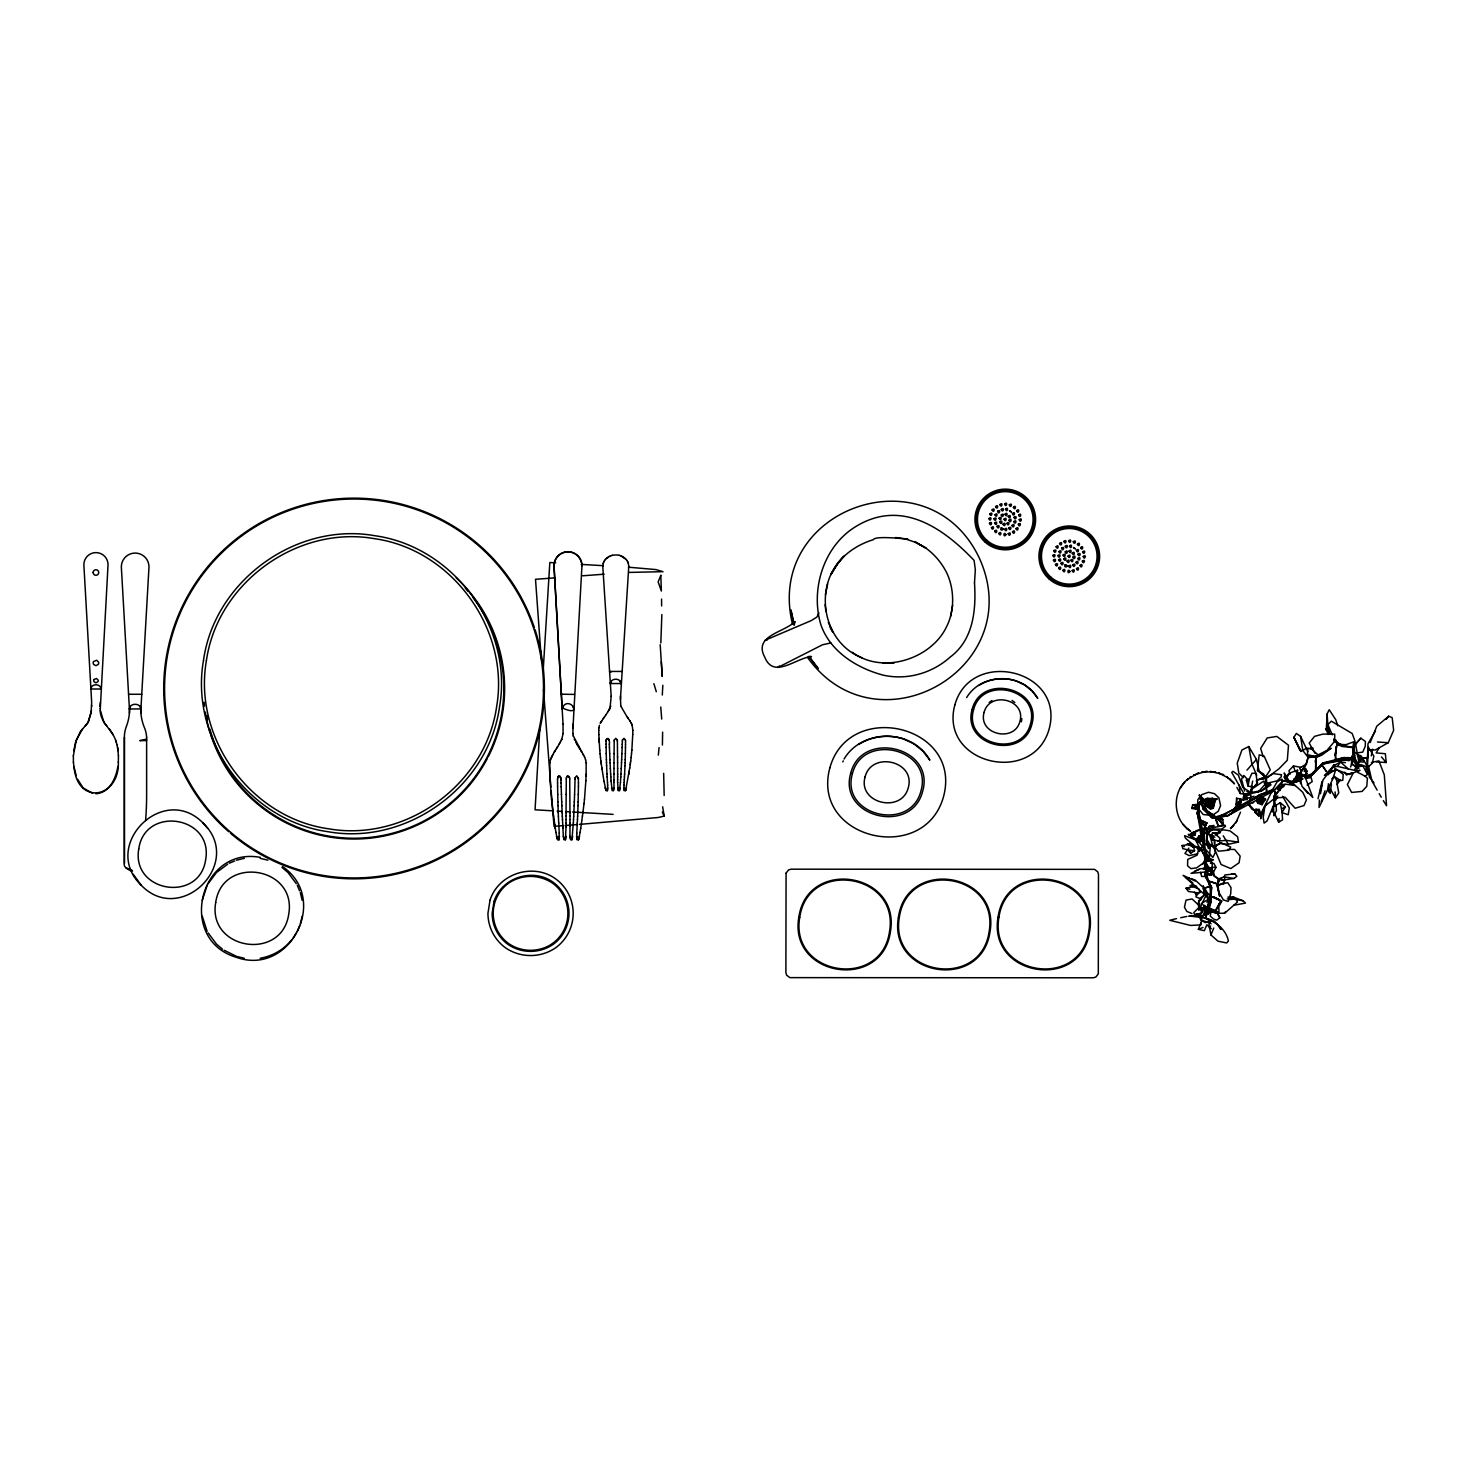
<?xml version="1.0" encoding="UTF-8"?>
<svg xmlns="http://www.w3.org/2000/svg" width="1467" height="1467" viewBox="0 0 1467 1467"><rect width="100%" height="100%" fill="white"/><g stroke="black" fill="none" stroke-linecap="round" stroke-linejoin="round"><path stroke-width="1.5" d="M87.837 722.901L91.082 712.815L91.669 702.418L83.857 564.703A12.103 12.103 0 0 1 95.942 552.601A12.103 12.103 0 0 1 108.045 564.703L100.306 708.561M125.74 867.639C142.867 874.277 121.871 870.316 124.383 863.219L124.383 737.223A29.853 29.835 0 0 1 126.327 726.568A47.916 47.879 0 0 0 129.334 713.787L129.408 713.017A26.406 26.388 0 0 0 129.408 708.854L130.068 706.452M566.042 823.06L566.042 819.521M569.985 826.453L569.985 822.932M613.958 774.081L613.958 780.462M617.625 779.766L617.644 776.868M566.042 819.65L566.042 816.074M566.042 816.202L566.06 812.59M569.985 826.306L569.948 836.428L570.608 839.766L571.892 839.766L573.359 822.932M572.937 733.665L572.992 724.111M613.958 774.209L613.976 768.433M617.625 782.498L617.625 779.637M664.166 795.517L663.652 773.329M566.06 812.736L566.152 794.325M613.976 768.561L614.013 762.62M620.468 782.369L619.422 790.621L618.212 790.621L617.625 782.369M1354.426 749.802L1354.389 755.798L1354.719 751.948M572.955 728.274L581.959 565.675A13.973 13.955 0 0 0 567.986 551.739A13.973 13.955 0 0 0 553.994 565.675L562.191 709.148L562.815 706.984M614.013 762.73L614.068 753.525M620.413 699.337L628.775 566.262M566.152 794.472L566.299 778.904M578.456 782.956L578.328 777.528M614.068 753.653L614.215 740.908M578.42 786.844L578.456 782.828M620.449 695.926L620.761 706.159M625.51 744.246L625.547 740.908M625.474 747.418L625.51 744.117M1197.182 804.503L1197.145 806.135L1191.827 808.372L1192.653 804.741L1197.182 804.503L1197.824 807.932L1195.843 809.216L1191.827 808.372L1197.824 807.932L1197.512 805.2L1192.653 804.741M1200.446 833.293L1200.483 829.864M578.42 786.715L578.291 794.472M1204.095 848.128C1206.424 832.706 1196.228 817.706 1199.181 802.577L1207.158 798.451L1217.023 798.983L1208.57 803.568M1206.021 866.997C1206.277 881.502 1216.051 895.603 1208.111 910.017M118.332 762.327L118.442 755.615M625.474 747.308L625.364 753.653M1205.012 862.779L1204.902 869.069L1205.012 862.779L1205.269 867.272M662.406 745.034L662.626 732.143M578.291 794.325L578.126 801.936M1216.051 846.404L1214.493 846.789L1214.438 840.719L1211.742 835.218L1210.495 836.447M1308.087 783.58L1308.509 784.717L1307.115 785.065L1312.213 781.599L1311.113 777.583L1306.565 778.207L1306.657 773.604L1303.283 776.19L1306.657 773.604M1259.108 809.491L1258.961 815.964L1261.217 814.313L1259.108 809.491L1255.917 809.271L1255.239 812.59L1258.961 815.964L1255.257 811.874L1259.108 809.491L1258.466 810.884L1255.917 809.271L1255.422 812.37M625.364 753.525L625.217 759.741M632.754 734.545L632.845 730.291M661.855 614.563L660.828 642.949M1274.713 813.855L1274.016 815.817L1273.466 806.887L1280.251 802.761L1285.422 806.96L1282.103 812.406L1282.561 819.815L1278.637 822.198L1274.713 813.855L1276.455 810.573L1276.015 805.365M1282.103 812.406L1280.251 802.761M794.215 625.015L795.059 621.495C784.368 632.534 753.139 635.504 764.692 657.033C773.769 679.734 796.104 657.711 811.434 656.611L809.637 656.427L810.701 657.051M578.016 805.621L578.126 801.789M575.082 778.904L574.587 794.472M1331.413 784.075L1330.166 793.427L1327.91 790.163L1328.203 785.872M578.016 805.475L577.778 812.755M586.122 774.484L586.195 762.84M586.085 776.043L586.14 774.228M625.107 762.748L625.217 759.631M1204.535 847.688L1198.887 811.453L1199.181 802.577L1207.158 798.451L1217.023 798.983M1336.089 746.776L1335.667 760.089L1335.135 755.193L1337.042 743.732L1335.135 755.193M622.265 744.246L622.375 740.908M1367.519 757.724L1367.977 743.769L1375.514 730.951M574.587 794.344L574.312 801.936M622.155 747.418L622.265 744.117M632.754 734.417L631.855 750.15M622.155 747.308L621.916 753.653M624.997 765.737L625.107 762.638M1319.988 792.382L1323.051 779.857L1327.433 774.264M574.165 805.603L574.312 801.807M621.916 753.543L621.66 759.741M574.165 805.475L573.854 812.736M577.631 816.22L577.778 812.626M624.997 765.609L624.594 774.228M585.865 780.866L586.085 775.915M1240.734 805.456L1241.009 799.185L1236.626 798.195L1236.113 804.228L1238.313 806.337L1240.734 805.456L1236.113 804.228L1239.45 802.577L1241.009 799.185L1241.797 799.973L1238.313 806.337M573.689 816.22L573.854 812.608M577.466 819.65L577.631 816.074M621.513 762.748L621.66 759.631M1199.071 837.162L1197.2 838.317L1199.144 838.409L1199.052 835.805L1199.786 841.068L1201.62 836.263L1199.052 835.805L1197.2 838.317L1200.098 841.765L1202.445 839.913L1201.62 836.263L1200.043 836.098L1200.098 841.765L1201.528 838.574L1200.043 836.098M573.524 819.668L573.689 816.092M621.513 762.62L621.238 768.58M861.954 657.766C821.997 642.399 812.59 584.746 844.295 556.048L836.979 564.52M1265.929 779.766L1266.058 776.795L1266.644 792.785L1265.929 779.766L1267.103 786.954M549.813 762.84L549.942 776.043M573.359 823.079L573.524 819.521M577.301 823.06L577.466 819.521M1327.103 713.971L1328.075 728.512L1326.296 730.071L1327.103 713.971L1329.212 709.716L1335.74 719.655L1337.739 725.707M1351.455 764.142L1351.841 756.055L1354.83 755.67L1354.041 760.456L1351.455 764.142L1356.095 766.508L1358.405 761.611M1205.085 912.657L1207.653 914.124L1207.744 912.327M577.301 822.932L576.751 833.128M621.238 768.451L620.926 774.228M1307.024 777.473L1311.223 775.823L1311.315 774.301L1322.941 762.987L1343.827 757.595L1354.334 757.761M598.738 730.419L598.866 728.017M620.779 777.015L620.926 774.099M624.447 776.997L624.594 774.099M662.295 695.028L662.827 685.291M140.905 708.836C140.539 702.73 129.664 702.766 129.426 708.946L140.924 708.946L148.992 566.885A13.826 13.808 0 0 0 135.166 553.059A13.826 13.808 0 0 0 121.339 566.885L129.408 708.946A26.406 26.388 0 0 1 129.408 713.127M585.865 780.737L584.489 799.222M620.468 782.498L620.779 776.887M1297.176 776.465L1297.543 770.193L1289.695 773.036L1285.807 776.997L1289.805 782.039L1292.849 781.764L1297.176 776.465L1294.059 778.867M539.874 727.375L535.052 809.802L552.729 810.829M543.193 670.382L549.832 562.521L555.718 562.87M576.751 832.999L577.063 839.839L578.548 839.766L580.107 832.284M624.282 779.766L624.447 776.868M1251.589 786.092L1251.223 792.29L1246.84 791.465M1315.954 764.454L1315.569 770.707L1315.716 756.917L1315.954 764.454L1315.239 760.75M624.117 782.498L624.282 779.637M1206.406 873.122L1206.663 877.376L1211.632 887.48L1210.697 902.425L1205.507 917.608L1206.809 913.813M623.933 785.212L624.117 782.369M629.728 767.883L625.602 790.621L624.208 790.676L623.933 785.083M100.233 705.224L100.233 706.342L100.233 702.418M602.772 566.372L603.212 563.31M73.35 755.908L76.137 740.523L82.5 728.989M1250.416 797.296L1250.086 801.239L1250.984 795.316L1247.06 794.509L1260.758 791.3L1271.009 784.845L1269.982 783.433L1261.968 790.548L1250.104 792.712M1352.721 753.708L1353.674 743.091L1352.721 753.708L1354.188 756.055L1349.017 760.548L1339.279 759.539L1349.127 759.374L1354.206 755.872L1353.674 743.091M631.507 753.873L631.855 750.04M1275.501 799.552L1274.126 795.866L1276.803 797.956L1275.501 799.552L1274.126 795.866M658.335 755.12L659.068 747.565M1265.177 785.487L1265.948 777.492L1257.677 780.004M1210.348 863.256L1213.851 863.385L1215.996 867.382L1213.484 872.04L1210.11 870.133M557.533 779.032L558.597 775.97M575.082 779.032L575.229 777.528M584.013 803.659L584.489 799.093M631.122 757.54L631.507 753.745M74.084 767.663C78.118 806.117 119.634 797.626 118.332 762.088M1257.476 770.45L1259.163 754.882L1264.096 756.018L1270.257 769.845L1265.471 777.015L1257.476 770.45L1263.362 773.769L1265.471 777.015M1201.711 918.305L1200.996 924.888L1190.617 925.457L1169.731 920.286L1176.497 918.617M1259.64 802.632L1262.06 804.668L1261.913 796.764L1265.489 799.185L1262.06 804.668L1257.806 803.274L1257.274 799.533L1261.913 796.764L1257.769 801.771L1257.274 799.533L1265.489 799.185L1257.806 803.274L1265.489 799.185M566.299 779.032L566.464 777.528M1217.482 913.134L1209.615 909.797L1208.405 905.542L1210.403 899.014L1207.634 905.231L1209.615 909.65L1217.482 913.134L1219.847 917.829L1216.693 920.139L1213.612 919.057L1210.238 916.105L1211.082 911.429M584.013 803.513L582.986 812.04M606.054 741.018L606.183 739.771M622.375 741.018L622.503 739.771M610.382 683.677L610.969 681.935M630.682 761.153L631.122 757.412M1278.637 822.198L1279.096 818.513M1205.507 865.677L1205.672 876.991L1210.917 887.297L1208.515 906.569L1211.632 887.48L1205.672 876.991L1205.416 872.553M582.436 816.184L582.986 811.911M614.215 741.018L614.361 739.771M630.407 763.28L630.682 761.025M630.223 764.6L630.443 762.785M1200.391 801.716L1198.319 805.585L1197.274 813.213L1203.655 848.201M563.071 733.537L561.751 739.368M581.867 820.273L582.436 816.037M73.772 750.701L75.606 742.284M1021.38 721.819L1021.839 718.537M581.776 820.915L580.712 828.397M629.728 768.011L630.223 764.472M1275.446 791.813L1274.768 796.563L1281.773 785.102L1282.066 779.087L1277.152 781.764L1271.761 791.116M555.901 832.284L557.478 839.766L558.945 839.839L559.257 832.999M580.107 832.412L580.712 828.25M91.486 710.56L88.35 722.021M1306.107 773.402L1305.373 768.396L1306.932 771.532L1306.107 773.402L1304.897 769.607L1306.932 771.532M1196.632 892.743L1195.972 896.905L1199.786 898.427L1205.874 894.026L1203.765 890.176M1209.963 804.613L1214.511 800.377L1213.466 807.052L1209.908 808.555L1200.189 799.148L1199.364 795.059L1209.395 804.613L1212.659 802.357L1211.76 807.253L1213.466 807.052L1215.63 799.57L1213.796 798.58L1204.425 800.725L1198.319 805.585M628.683 774.594L629.215 771.257M1366.382 766.728L1365.704 770.982L1369.573 773.641L1366.382 766.728L1360.991 764.619L1356.186 766.434L1357.598 772.32L1365.264 776.19L1367.409 774.448L1363.045 766.177L1356.352 766.618M1192.799 886.71L1185.978 888.232L1188.453 891.496L1194.45 892.284L1196.705 895.072L1197.072 892.853L1200.244 892.064L1198.741 888.764L1189.994 885.701L1192.616 884.913L1196.779 886.581L1191.057 885.426M604.001 781.214L605.999 790.621L607.375 790.676L607.65 785.083M1199.364 795.059L1203.05 808.812L1212.255 817.908L1216.748 817.742L1227.659 815.78L1271.541 792.052M1198.466 849.485L1200.428 848.164L1198.466 849.485L1197.695 848.293L1200.428 848.164M1319.383 800.047L1319.053 807.455L1332.88 778.849L1335.557 770.157L1328.02 772.706L1328.203 774.814M1320.483 793.757L1321.95 785.358M117.873 766.397C115.985 778.262 109.585 792.84 95.832 793.775M1199.181 802.577L1197.274 813.213L1204.224 839.051L1204.81 847.633M852.272 652.247C883.519 675.517 932.462 657.986 946.82 626.134C954.449 611.116 954.687 589.826 946.875 573.157C941.961 563.181 934.717 554.526 925.695 547.98C908 537.876 913.849 541.25 925.952 548.071L916.142 542.515M1206.369 862.486L1205.856 865.255L1208.074 869.418M558.945 839.839L559.44 836.3M1205.104 873.397L1208.13 874.442L1205.104 873.397L1204.535 876.533L1201.656 876.404L1200.464 872.278L1201.235 873.25M950.598 616.415L952.651 605.321M1251.608 786.734L1254.432 786.679L1257.347 783.635L1255.972 773.347L1251.974 773.237L1249.352 778.904L1246.363 780.169L1248.105 786.092L1251.608 786.734L1252.671 781.049M1210.587 860.359L1210.898 858.745L1206.608 859.974M1359.817 759.851L1360.624 755.597L1357.342 755.982L1359.322 757.284L1359.817 759.851L1363.448 760.126L1363.356 762.125L1358.387 761.538L1359.304 760.126L1359.652 761.978M562.87 827.333L563.328 836.428L564.117 839.766L565.418 839.766L566.042 826.453M1371.297 755.853L1372.58 749.16M549.813 762.987L550.4 759.888M1242.842 805.878L1227.659 815.78L1212.255 817.908L1203.05 808.812L1200.721 796.966L1211.76 807.253L1215.63 799.57L1206.314 804.539L1206.076 805.731L1210.55 808.757L1213.007 808.28L1210.642 803.274M1211.76 807.253L1213.044 800.762M825.444 594.722L827.608 583.903M1205.782 912.511L1208.423 913.959L1208.863 911.704L1205.782 912.511L1204.81 914.84L1203.508 914.363L1204.975 911.19L1202.17 908.623L1204.737 906.056L1210 908.055L1209.615 910.108L1203.032 904.882M1370.16 742.577L1376.798 726.183L1388.681 716.208L1392.183 717.638L1393.65 730.328L1388.259 742.724L1375.331 749.967L1369.004 749.729M1217.262 884.124L1218.215 879.43L1221.681 878.44M1251.314 793.06L1252.195 788.843L1263.802 781.049L1264.829 784.662L1258.173 792.033M1360.331 760.731L1361.193 756.569L1356.627 753.708M607.375 790.676L607.833 787.779M1295.654 779.215L1297.543 770.193M611.024 780.462L612.179 790.621L613.389 790.621L613.995 787.907L613.976 782.369M598.884 727.87L599.416 725.303M1257.347 783.635L1256.302 780.811M1318.044 798.726L1322.005 781.544M1214.988 912.822L1220.727 901.16L1215.116 911.062M779.509 666.073L777.803 667.503L822.455 644.802L830.872 642.949M1208.698 828.653L1225.018 825.206L1225.495 826.306L1221.754 829.038L1212.769 829.258L1208.001 833.256L1207.598 829.625L1209.248 826.324L1213.998 825.389M1204.15 908.348L1204.664 906.129L1205.049 907.835M202.244 900.371L207.14 885.316M300.332 923.917L302.184 916.197M1203.655 890.781L1204.664 894.522L1198.392 902.333L1198.832 910.384L1206.919 893.476L1203.142 888.91M565.418 839.766L566.06 836.3M1239.45 802.577L1240.404 798.598M1305.612 774.393L1306.584 770.523L1303.411 768.671L1299.927 773.567M1325.049 790.786L1321.199 801.844M1273.466 806.887L1272.219 811.838L1273.338 811.838M1243.594 799.662L1244.823 793.904L1248.93 794.105L1244.346 797.204L1243.594 799.662L1247.188 799.552L1246.987 798.231M613.389 790.621L613.995 787.779M818.861 612.876L816.972 617.039L811.214 620.614L765.096 640.254L767.278 639.869M1217.647 883.317L1218.985 892.633L1223.46 899.931L1228.136 901.435L1230.703 893.733L1231.033 887.663L1227.751 882.694L1219.719 884.326M1240.514 812.168L1236.388 821.74L1230.611 828.342L1233.857 825.389M1286.376 779.105L1286.889 777.382L1288.411 780.206L1285.349 778.574L1284.23 772.926L1286.101 776.355L1287.513 776.52L1288.448 774.283L1286.101 776.355M571.892 839.766L572.68 836.3M75.606 742.027L80.428 731.465L87.158 723.653M1203.784 829.588L1204.48 827.205L1208.019 829.258L1205.617 827.15L1203.784 829.588L1205.947 828.232L1204.48 827.205M1210.733 837.144L1212.476 833.091L1216.766 833.219L1216.95 835.457L1220.122 838.427L1219.187 841.031L1212.109 839.729L1210.733 837.144L1212.897 840.206L1214.199 839.637M1306.51 770.652L1305.887 772.632L1305.373 768.396L1304.2 771.33M1188.417 844.699L1187.28 843.818L1190.287 843.488L1193.294 845.377L1194.56 850.75L1190.672 853.244L1187.775 849.888L1182.787 848.604L1182.072 845.505L1188.417 844.699L1193.735 847.376M619.422 790.621L620.138 787.779M1354.683 770.12L1355.893 766.709L1352.409 764.105M550.748 758.897L554.361 751.911M1350.594 767.021L1351.602 764.215M550.4 760.053L552.876 754.46M578.548 839.766L579.52 836.3M1219.059 879.558L1217.573 883.647L1219.829 880.145M610.822 706.03L607.631 712.265M609.979 708.451L611.189 696.257M603.212 563.42L603.762 561.879M1211.302 928.739L1206.864 924.76L1204.315 930.701L1198.356 929.345L1200.868 922.981M557.68 777.657L558.065 776.685M566.464 777.657L567.381 775.97M575.229 777.657L576.769 775.768L578.493 779.032M1210.972 934.974L1208.955 924.87L1210.477 920.744L1205.397 918.232C1215.923 921.954 1226.027 929.4 1228.392 940.934L1226.687 942.951L1217.995 941.191L1210.972 934.974L1213.759 928.024M1194.651 835.328L1195.477 833.274L1193.441 832.119L1190.415 833.843L1191.021 835.677L1194.651 835.328L1193.918 832.284L1190.415 833.843L1194.651 835.328L1191.552 834.228L1193.551 832.284L1195.477 833.274M842.81 761.886L843.268 760.86M625.602 790.621L626.501 787.779M297.288 931.252L299.58 925.75M1243.007 798.14L1244.823 793.904L1248.252 794.509L1243.558 798.635M1353.363 772.724L1347.366 784.625L1351.657 792.437L1362.128 791.41L1366.786 786.294L1367.409 778.225L1364.383 775.695M1205.874 825.316L1206.956 822.914L1203.087 821.282L1201.216 822.272L1201.271 824.069L1205.874 825.316L1203.453 823.831L1203.087 821.282L1201.271 824.069M606.183 739.9C608.218 735.59 610.217 742.192 609.337 744.246M614.361 739.9L615.792 738.341L617.24 739.9M622.503 739.9L623.952 738.341L625.382 739.9M1210.733 860.285L1211.595 862.266L1210.733 860.285L1213.392 859.79L1209.431 859.295L1207.689 860.982L1209.89 860.579L1209.431 859.295M1305.978 764.124L1308.656 755.303L1306.419 764.234L1301.284 770.927L1300.862 779.545L1299.579 774.393L1305.978 764.124L1299.634 768.25L1301.247 771.349M1207.011 902.443L1208.533 899.253L1207.653 894.98M1202.683 864.375L1205.911 857.755L1200.281 848.641L1198.741 848.733L1197.145 855.169L1187.72 859.424L1187.573 865.805L1190.856 868.629L1196.559 867.877L1205.654 861.386M1248.105 786.092L1249.352 778.904M1201.125 797.296C1198.557 805.713 1210.348 813.965 1216.748 817.742L1273.209 789.686M1266.773 803.054L1264.774 807.052L1263.197 817.504L1264.114 823.115L1267.048 820.952L1273.851 804.613L1273.796 796.948M560.431 741.99L561.604 739.661M561.293 740.157L561.751 739.24M1186.675 780.132L1188.398 778.849C1171.106 791.116 1172.665 820.31 1190.654 831.239M1203.563 906.973L1204.462 905.286M1367.776 756.422L1366.786 758.274L1367.574 769.57L1369.536 777.327L1374.029 782.883M559.624 743.439L557.533 746.941M559.22 744.044L560.431 741.844M603.762 562.008L604.514 560.541M1209.908 808.555L1214.511 800.377M608.75 710.596L609.85 708.689M91.669 706.342L91.669 705.224M87.837 722.608L84.994 726.385M1237.341 820.09L1235.452 823.244M1201.216 822.272L1204.664 825.939L1206.956 822.914L1203.142 821.942M600.333 723.011L603.799 717.876M600.333 723.158L601.727 720.847M837.107 564.392C821.08 591.238 839.894 557.955 844.167 556.25C852.492 548.493 862.559 542.937 873.433 539.654C875.689 533.915 932.389 542.607 895.512 537.509M1180.312 788.091L1185.098 781.563M1206.589 915.023L1209.01 911.337M208.186 883.629L216.456 872.517L227.568 864.246M293.143 938.018L296.261 932.957M1223.496 884.179L1224.523 882.529M1379.127 748.005L1376.101 752.901L1385.38 753.726L1386.187 762.51L1376.358 761.886M554.361 752.058L555.113 750.847M555.938 749.509L557.387 747.18M554.544 751.617L555.938 749.362M556.873 747.858L557.533 746.795M1292.079 783.066L1300.752 780.426L1292.079 783.066L1298.112 780.719M1337.574 766.434L1356.443 770.78L1360.019 770.303L1349.182 774.503L1335.685 769.386L1328.699 773.989L1333.246 766.764L1337.574 766.434L1340.435 761.978L1345.496 762.638M1330.294 789.118L1335.41 797.773L1338.766 792.932L1337.189 784.387L1339.994 780.041L1334.292 776.556L1331.724 778.904M1209.45 927.804L1210.642 926.007M1218.215 820.255L1220.177 817.357L1222.818 819.521L1223.46 825.371L1218.123 825.866L1215.776 819.796L1217.61 817.596L1220.177 817.357L1221.406 822.437M1207.689 860.982L1209.285 859.075M604.587 716.776L605.908 714.869M606.054 714.667L607.521 712.43M603.285 718.5L604.587 716.648M1207.634 905.231L1210.073 901.802M1254.432 786.679L1257.641 782.333M1188.893 848.109L1184.933 853.409L1189.114 855.609L1197.677 853.831M604.514 560.669L605.449 559.312M1218.527 904.882L1221.296 901.27M1205.984 856.875L1207.543 854.858M1359.322 757.284L1360.624 755.597M1386.278 719.288L1388.681 716.208M1195.843 809.216L1198.227 806.19L1191.827 808.372M1224.505 913.024L1225.678 911.539M1246.95 770.138L1256.43 759.448L1248.784 746.538L1241.926 750.004L1237.231 763.17L1238.808 773.017L1243.484 777.73M844.075 759.007C862.321 728.347 912.199 728.604 929.748 759.998M966.643 697.577C981.79 672.124 1023.196 672.344 1037.756 698.402L1032.548 691.635M1199.823 915.353L1197.164 913.996L1194.578 915.976L1199.823 915.353L1202.372 912.254L1202.207 908.696L1205.177 910.915M291.86 939.54C284.176 949.552 272.514 956.136 260.136 958.263M1239.67 800.725L1236.974 803.843L1236.626 798.195M1296.278 777.18L1299.872 772.816M1360.844 738.194L1355.38 744.282L1360.844 738.194L1365.41 741.495L1365.282 746.208L1362.733 752.131L1355.985 753.066M1306.969 777.29L1311.223 775.823L1322.941 762.987L1354.591 758.549M1198.887 811.453L1197.274 813.213L1204.224 839.051M1326.296 730.071L1328.277 727.925M1300.954 767.333L1293.472 765.976L1288.943 770.707L1289.988 774.338M1299.799 775.915L1295.068 780.811L1291.052 781.361M1230.465 828.617L1231.968 827.076M605.449 559.422L609.263 556.378M1311.223 775.823L1322.996 764.05L1343.827 757.595L1350.465 758.751L1322.996 764.05L1311.315 774.301L1307.335 775.878L1311.315 774.301M1215.153 846.129L1213.887 847.376L1221.112 864.54L1230.758 868.556L1239.083 862.743L1240.147 856.086L1234.627 849.466L1227.861 849.393M1283.57 784.387L1280.178 787.614L1280.196 790.42M606.549 739.093L608.2 738.616L609.062 739.9M1208.074 801.899L1212.439 797.791M1230.446 814.093L1232.738 811.948M1193.716 775.144L1195.642 774.429L1186.95 779.931M1220.782 842.645L1214.731 846.514L1218.435 851.227L1228.888 850.127L1230.703 847.101L1220.782 842.645L1214.731 846.514M1190.856 776.52L1189.499 777.657M1199.144 838.409L1201.62 836.263M1196.705 895.072L1200.244 892.064M1207.653 914.124L1210.202 911.997M1207.158 798.451L1204.425 800.725L1215.483 799.46M1209.431 875.065L1211.137 874.149L1208.386 874.13L1211.834 874.717L1209.431 875.065L1205.232 872.993L1211.834 874.717M1221.993 900.885L1218.784 906.588L1219.04 913.354L1224.817 913.134L1237.433 902.022L1235.947 899.014L1229.419 899.583M1285.349 778.574L1286.889 777.382M606.586 558.304L607.851 557.313M1233.985 878.458L1236.864 876.276L1234.792 873.819L1224.908 874.974L1224.212 876.863L1224.963 879.742L1233.985 878.458L1224.212 876.863L1219.224 878.66M989.216 702.473L991.985 700.474M1204.554 906.698L1202.096 908.44L1192.103 898.959L1186.014 900.115L1184.456 907.248L1186.821 911.429L1192.011 913.574M1212.476 833.091L1216.766 833.219M1246.638 803.403L1259.933 794.729L1273.319 789.319M1306.4 748.188L1302.806 750.517L1299.909 750.389L1293.912 737.369L1296.333 733.427L1300.624 736.416L1307.831 751.617M1293.876 779.564L1299.285 776.135M1273.594 790.511L1259.933 794.729L1227.659 815.78L1224.523 814.332L1212.255 817.908M1199.823 848.458L1203.068 846.514L1209.083 853.207L1209.798 857.021L1205.892 855.554L1199.823 848.458L1202.812 849.925M1202.023 903.085L1208.533 899.253L1206.222 896.41M1301.027 780.352L1302.696 774.246L1305.868 779.05L1312.818 797.498L1303.705 788.201M1277.519 788.769L1281.498 786.477M1334.988 765.114L1340.435 761.978L1348.595 769.203M1224.523 814.332L1259.933 794.729M1208.863 807.143L1206.076 805.731L1205.856 803.054L1214.144 798.653L1215.171 799.662M1201.73 772.21L1203.765 772.027L1194.01 775.034M1206.186 861.496L1210.367 859.955L1212.145 863.366L1212.329 869.161L1208.276 867.584L1205.709 863.568L1208.716 856.966L1205.672 861.844L1210.367 859.955M1211.229 815.395L1203.16 814.497L1197.475 807.437M858.617 744.484C871.875 736.104 888.525 734.087 903.434 738.891M978.709 685.529C989.73 678.561 1003.538 676.91 1015.916 680.89M1217.958 832.357L1223.093 829.772L1229.951 830.835L1237.635 836.777L1238.441 842.058L1228.264 844.332L1219.811 843.617L1214.804 846.349L1214.584 840.334M1198.612 772.816L1196.999 773.549M1282.195 808.482L1285.422 806.96M1275.538 806.355L1274.273 797.736L1277.904 796.049M1214.896 835.09L1220.416 832.578L1218.564 830.249L1209.945 829.754L1207.708 833.824L1213.044 835.933M609.263 556.488L610.804 555.718M609.575 671.428L621.971 671.428M574.422 694.423L561.311 694.203L562.209 694.514M573.78 709.148L573.139 706.984M1250.673 792.73L1243.924 795.609L1249.059 798.231L1254.065 796.178M229.255 863.219L234.757 860.927M1352.171 772.632L1346.431 774.979L1344.762 772.21M1194.871 871.05L1200.721 868.629L1204.7 868.886L1208.551 871.691L1191.021 873.378L1199.126 869.344M1198.356 929.345L1203.05 927.437M1295.416 780.609L1301.376 778.243L1289.218 783.011M1279.169 786.972L1285.184 784.607M1277.629 789.081L1283.937 786.587M1290.226 784.112L1302.824 779.142M1189.059 916.343L1197.695 915.536L1206.332 918.489M1199.969 848.293L1201.345 847.761M1257.072 779.967L1265.196 776.997L1259.236 771.349L1256.43 759.448M1212.182 815.45L1218.233 811.306L1220.581 805.64L1218.93 797.92L1214.493 793.702L1208.533 792.253L1201.62 794.692L1197.879 799.57L1197.512 806.483M1294.151 781.673L1302.696 778.757M1227.274 898.978L1233.674 896.887L1227.897 897.089M558.597 776.098L560.761 777.528L561.054 782.956M567.381 776.098L569.544 777.657M1249.022 803.953L1253.735 802.486M1215.776 819.796L1218.013 819.099L1223.46 825.371L1217.61 817.596L1222.818 819.521M610.804 555.828L612.399 555.223M1358.68 757.247L1361.193 756.569M1257.769 801.771L1264.682 799.9L1260.483 798.635M141.767 694.276L128.564 694.276M1197.182 848.366L1199.162 847.871L1199.603 851.557M1211.357 909.137L1209.486 909.595L1218.16 912.052L1211.357 909.137L1218.16 912.052M662.662 806.813L664.184 816.055L658.243 817.504L579.502 824.399M236.59 860.175L244.311 858.323M1200.85 899.913L1198.667 900.426L1199.089 906.148M1210.22 771.459L1212.237 771.807L1202.023 772.192M146.627 739.166L139.823 740.633L146.627 740.597M1371.443 762.437L1378.907 760.878L1384.298 774.833L1386.553 805.75L1383.363 800.634M1180.678 917.737L1186.95 916.417M1199.823 915.995L1207.048 914.528M1205.489 852.859L1202.702 853.354L1204.572 853.941M1207.066 771.22L1205.306 771.532M1209.12 869.601L1210.788 871.361L1213.172 870.958L1214.529 876.037L1219.774 879.705L1214.364 876.312L1211.045 871.471L1207.323 870.041M1290.905 781.599L1287.531 782.149L1283.918 776.813L1286.266 776.52M1338.839 780.866L1342.818 780.224L1343.222 774.338L1334.457 767.956M1334.292 776.556L1336.785 780.536L1339.994 780.041M1275.63 798.121L1276.803 797.956M1231.436 874.259L1234.792 873.819M1315.844 756.77L1308.967 757.559L1307.042 754.698M1217.757 841.104L1226.284 840.371L1238.441 842.058M1236.864 787.431L1240.257 793.537L1245.538 794.307L1250.324 792.162L1242.714 787.394L1238.423 775.181L1232.995 771.294L1231.712 772.431L1243.686 793.244M1205.416 909.943L1209.138 909.632M1221.534 880.017L1224.963 879.742M563.823 825.591L554.031 826.343L551.17 791.08M582.564 575.798L604.147 574.202M565.785 825.444L577.54 824.546M1214.034 910.75L1216.051 910.604M555.113 577.851L535.51 579.3L541.25 658.701M1198.099 904.259L1200.043 904.13M629.086 572.423L662.992 571.672L655.969 569.581L628.426 567.197M1360.753 758.237L1366.932 757.944L1360.624 757.852M576.568 836.3L577.063 839.014L578.548 838.959M1189.187 877.853L1186.345 877.981L1192.836 882.896M623.75 787.779L624.208 789.998L625.602 789.943M1314.56 756.605L1326.718 750.609L1334.732 741.238L1334.695 734.178L1323.014 734.087L1314.542 736.361L1309.187 743.054L1315 753.323M1187.775 849.888L1194.56 850.75M1228.943 898.336L1243.099 900.775L1245.465 903.085L1233.802 905.267M101.003 689.013L90.899 689.013C91.082 683.384 100.838 683.384 100.966 689.013M611.446 787.779L613.389 789.943M617.607 787.779L618.212 789.943L619.404 789.943M563.328 836.3L564.117 838.959L565.418 838.959M569.948 836.3L570.608 838.959L571.892 838.959M1211.742 867.309L1215.996 867.382M1189.04 915.995L1203.307 917.682M1258.998 814.24L1261.217 814.313L1255.239 812.59M1308.802 756.367L1315.037 756.587L1309.261 755.047M1269.248 791.465L1270.385 791.52M605.101 787.779L605.999 789.943L607.375 789.998M1218.619 772.944L1220.471 773.787L1210.513 771.514M556.506 836.3L557.46 838.959L558.945 839.014M1208.386 874.13L1210.11 874.992M602.845 565.657L581.225 564.41M557.13 811.086L561.549 811.343M565.969 811.618L570.388 811.874M572.643 812.003L613.114 814.368M1377.495 741.99L1388.259 742.724M611.391 671.794L609.575 671.556M1215.63 771.899L1213.851 771.715M260.282 857.37C199.274 846.147 176.829 939.632 236.297 957.309C290.173 976.655 329.837 898.813 282.526 866.594M1200.831 908.66L1201.95 908.77L1200.905 913.281L1194.505 914.381L1193.826 912.584L1198.026 908.366L1201.546 908.293M1353.674 747.712L1341.975 746.465L1337.611 744.429L1352.922 747.381M1204.407 911.942L1205.709 912.107L1204.975 911.19M1295.288 785.542L1284.799 784.075L1274.805 795.847L1275.63 797.92L1285.165 797.241L1295.178 808.244L1303.998 805.585L1306.4 799.863L1302.824 792.363L1295.288 785.542L1289.878 782.828M1202.39 920.432L1210.092 923.238M1207.818 845.469L1214.749 846.954L1204.059 843.91L1212.824 846.221M1208.093 860.799L1210.33 861.166M1206.387 869.473L1209.597 870.004L1212.09 873.378L1210.183 875.065L1205.782 872.297M1192.451 846.716L1199.162 847.871M1213.007 808.28L1210.55 808.757L1206.314 804.539M1210.513 816.624L1216.748 817.742M1209.248 826.324L1215.006 827.406M1214.163 897.217L1210.825 896.502L1221.314 900.94L1214.163 897.217L1219.499 899.638M1194.45 892.284L1197.072 892.853M1260.905 778.464L1263.949 779.179M260.136 858.323L267.856 860.175M244.311 958.263L236.59 956.411L224.176 950.249M1310.416 747.547L1313.148 748.207M1185.978 888.232L1189.902 889.295M1285.092 778.867L1288.411 780.206M619.129 555.223L620.743 555.828M1226.394 776.538L1228.062 777.877L1218.894 773.054M1343.24 758.732L1349.017 760.548M568.004 775.896L569.159 776.685M1199.786 847.724L1194.706 846.111L1185.391 838.115L1184.584 835.713L1195.055 839.601L1197.989 842.498M1204.224 917.553L1199.052 915.885L1200.813 920.029L1205.251 922.596L1212.145 920.873L1205.947 918.122M92.568 793.28L83.179 787.981L77.586 779.27M1282.176 812.7L1288.191 814.735L1289.328 808.024L1282.653 796.306M905.983 539.122L916.362 542.643M1343.699 745.786L1335.19 741.624M1190.049 844.222L1193.294 845.377M1205.526 918.049L1214.639 921.349L1221.479 929.088M1223.735 774.741L1222.066 774.118M1191.222 878.605L1195.293 880.108L1202.298 886.655M1233.289 898.281L1232.647 896.777L1243.099 900.775M1205.672 876.991L1206.663 877.376M1205.416 832.559L1202.041 831.147L1205.764 833.018M620.743 555.718L626.079 559.422M1209.211 844.497L1214.309 846.734M1362.898 757.614L1362.036 757.21L1366.382 764.894M1216.913 883.739L1218.967 884.693M1182.072 845.505L1184.401 846.587M1016.044 680.945L1024.608 685.016M903.58 738.965L913.904 743.861M1264.737 776.611L1267.011 777.785L1278.949 768.818L1287.311 760.236L1288.503 745.236L1276.84 736.434L1267.231 737.938L1260.648 748.445L1263.234 756.734M1251.333 786.129L1253.57 787.302M1195.22 881.025L1183.117 875.341L1204.187 894.265L1204.132 888.745M1211.284 835.273L1214.823 837.199M1207.176 833.714L1209.78 835.2L1212.42 844.552L1209.817 844.442L1206.718 839.051M1206.773 865.97L1212.329 869.161M622.265 556.378L624.96 558.304M1257.274 799.533L1261.308 801.972M1203.05 808.812L1207.378 811.544L1200.721 796.966M1232.152 781.049L1234.517 783.873L1226.614 776.721M1190.03 830.799L1186.95 828.415L1188.362 829.625M1208.845 859.882L1209.89 860.579M1024.883 685.236L1031.943 690.902M1012.047 700.474L1014.816 702.473M914.234 744.117L922.743 750.957M1229.364 778.574L1230.868 779.655M1246.363 780.169L1248.087 781.489M1207.928 921.313L1211.119 923.807M1244.346 797.204L1247.188 799.552M1333.851 740.652L1337.189 743.439L1333.796 739.313M281.957 867.364L287.99 872.517L296.261 883.629M203.253 823.225C163.571 782.131 100.141 845.579 141.217 885.261C180.899 926.337 244.329 862.908 203.253 823.225L207.727 828.452M222.489 949.222L216.456 944.07L208.186 932.957M1334.218 740.322L1337.354 743.219L1335.685 739.735M1203.453 823.831L1205.361 825.591M1187.28 828.727L1183.136 824.326M1215.52 834.063L1216.95 835.457M1199.162 818.384L1202.408 822.18L1197.897 815.322M619.734 681.11L621.164 683.677M106.871 726.073L104.725 723.616M559.844 775.97L560.761 777.657M1247.794 779.747L1243.851 775.456L1241.485 779.032L1244.658 791.043M1205.856 803.054L1210.257 807.84M141.217 885.261L133.149 874.149M1307.904 793.262L1301.999 786.33L1301.046 782.626M1381.474 756.917L1386.187 762.51M807.4 657.253C877.211 755.065 1029.064 667.412 979.314 558.047C928.354 450.754 764.692 508.187 792.4 623.768M923.476 751.837L929.693 759.924M1210.788 871.361L1214.529 876.037M1285.807 776.997L1289.805 782.039M1307.482 756.532L1302.806 750.517L1300.624 736.416M626.079 559.312L627.032 560.669M809.289 656.776L818.329 668.769L808.775 656.354M109.365 728.952L113.326 734.894M1328.589 732.18L1326.003 728.622L1328.13 734.49M627.014 716.648L628.316 718.5M627.014 716.776L620.761 706.03M630.37 721.526L627.803 717.876M629.875 720.847L631.268 723.158M1334.016 739.02L1339.023 744.356L1345.936 744.686L1355.068 741.312L1352.189 733.5L1331.339 721.177L1327.892 724.57L1332.274 734.894M1201.528 838.574L1202.445 839.913M1207.579 912.731L1208.423 913.959M1223.258 835.768L1228.264 844.332M1217.5 924.467L1220.672 929.345M1274.273 797.736L1275.813 800.212M583.683 755.303L573.249 735.811M576.898 744.374L578.493 746.941M578.64 747.18L580.07 749.509M580.914 750.847L581.647 752.058M583.133 754.46L584.636 757.265M830.139 627.583L832.908 632.24L828.323 622.466M1207.304 865.64L1210.073 870.353M1217.023 912.914L1219.847 917.829M104.047 722.883L100.416 710.56M1377.146 790.108L1372.048 781.214L1368.509 766.287M1379.2 793.665L1381.236 797.223M1232.647 896.777L1233.637 898.538M627.032 560.541L627.784 562.008M575.577 741.844L576.788 744.044M1306.143 772.669L1306.84 773.934M574.257 739.24L574.734 740.157M662.295 812.058L664.184 816.055M1256.706 775.291L1251.901 763.94L1248.784 746.538M115.71 740.468C111.932 728.971 99.169 722.002 100.233 708.414M1354.371 756.532L1356.462 761.483M297.288 885.316L299.58 890.817M207.14 931.252L202.244 916.197M1352.629 746.63L1353.748 749.325M140.264 706.452L140.905 708.946M631.525 723.799L632.167 725.45M631.268 723.011L631.855 724.478M1305.465 775.401L1306.565 778.207M627.784 561.879L628.334 563.42M1205.232 850.127L1205.947 851.96M1207.066 864.136L1208.276 867.584M1208.13 874.442L1207.139 871.673L1207.194 873.268M584.636 757.119L585.626 760.034M1328.075 728.512L1329.891 733.867M1293.472 765.976L1295.269 771.825M653.879 683.659L656.299 691.727M116.223 741.972L117.012 744.869M115.71 740.212L116.223 742.229M76.211 775.603L73.882 766.452M1206.938 864.723L1208.038 869.032M794.014 624.85L790.933 609.979L793.867 623.31M300.332 892.651L302.184 900.371M628.334 563.31L628.775 566.372M117.012 744.613L118.02 750.646M632.167 725.303L632.845 730.419M1217.243 821.703L1218.123 825.866M585.626 759.888L586.195 762.987M604.001 781.343L602.002 768.763M1300.44 777.033L1300.954 780.499M601.873 767.883L602.075 769.295M555.315 828.25L555.901 832.412M555.315 828.397L554.159 820.145M601.378 764.472L601.873 768.011M554.728 824.344L555.278 828.103M572.937 733.537L573.322 736.232M553.591 816.037L554.159 820.273M1193.551 832.284L1193.881 834.613M625.382 739.771L625.547 741.018M617.24 739.771L617.387 741.018M601.158 762.785L601.378 764.6M117.598 747.216L118.442 755.853M600.92 761.025L601.213 763.28M553.041 811.911L553.591 816.184M1239.175 785.157L1240.257 793.537M1190.36 850.805L1190.672 853.244M553.041 812.04L552.014 803.513M600.48 757.412L600.92 761.153M569.544 777.528L569.709 779.032M1328.332 783.726L1329.304 792.07M600.095 753.745L600.48 757.54M551.537 799.093L552.014 803.659M1336.785 780.536L1337.189 784.387M73.423 762.162L73.882 766.673M825.169 604.551L825.829 611.537M551.537 799.222L550.162 780.737M599.746 750.04L600.095 753.873M1207.543 833.366L1207.084 828.287L1204.26 831.111L1204.535 834.87M660.755 707.021L661.709 719.068M599.746 750.15L598.848 734.417M550.858 787.156L543.487 689.6M140.924 713.017A27.029 26.993 -0.1 0 1 140.96 708.469L140.979 713.787A47.916 47.879 0 0 0 143.986 726.568A30.037 30 0 0 1 146.627 737.314M602.772 566.262L611.189 696.367M607.485 782.369L607.65 785.212M1205.617 860.762L1205.361 856.618L1205.434 861.147M1205.251 854.032L1206.149 868.886M1204.187 852.602L1204.462 857.04M1204.865 863.696L1205.14 868.116M660.205 644.673L662.185 676.47L661.36 661.727M607.485 782.498L607.155 776.868M563.035 724.24L553.994 565.675A13.973 13.955 0 0 1 567.986 551.867A13.973 13.955 0 0 1 581.959 565.804M610.657 774.099L610.822 777.015M610.822 776.887L611.061 781.104M563.016 724.111L563.071 733.665M559.257 833.128L558.707 822.932M610.657 774.228L610.364 768.451M607.008 774.099L607.155 776.997M1335.117 791.942L1335.41 797.773M610.364 768.58L610.07 762.62M607.008 774.228L606.605 765.609M598.994 738.451L599.196 742.412M562.484 819.521L562.906 828.103M1367.684 754.973L1367.812 757.816M562.319 816.092L562.484 819.668M558.707 823.06L558.395 816.074M1322.941 762.987L1322.996 764.05M609.942 759.631L610.07 762.748M562.154 812.608L562.319 816.22M562.154 812.736L561.861 805.475M549.942 775.915L550.162 780.866M609.942 759.741L609.685 753.543M558.249 812.626L558.395 816.22M609.685 753.653L609.447 747.308M561.714 801.807L561.861 805.603M606.494 762.638L606.605 765.737M561.714 801.936L561.439 794.344M558.249 812.755L558.01 805.475M609.337 744.117L609.447 747.418M560.926 778.904L560.962 779.949M561.439 794.472L561.183 786.715M606.403 759.631L606.494 762.748M561.054 782.828L561.183 786.844M606.403 759.741L606.238 753.525M557.9 801.789L558.01 805.621M598.738 730.291L598.848 734.545M557.9 801.936L557.735 794.325M606.238 753.653L606.128 747.308M557.735 794.472L557.607 786.715M606.091 744.117L606.128 747.418M73.35 755.67L73.423 762.382M617.387 740.908L617.552 757.192M606.054 740.908L606.091 744.246M557.57 782.828L557.607 786.844M661.562 599.068L661.635 605.963M569.709 778.904L569.966 812.736M557.533 778.904L557.57 782.956M617.552 756.752L617.589 762.73M617.589 762.62L617.625 768.561M617.625 768.433L617.644 774.209M613.958 779.766L613.976 782.498M569.966 812.59L569.985 816.202M569.985 816.074L569.985 819.65M566.042 822.932L566.042 827.333M617.644 774.081L617.644 776.997M569.985 819.521L569.985 823.06M146.627 737.223L146.627 794.527A330.625 330.368 0 0 1 145.6 820.548M124.383 737.314L124.383 863.311M612.399 555.351A14.707 14.67 0 0 1 619.129 555.351M535.07 629.673A190.325 190.325 0 0 1 230.447 833.219M228.815 831.807A190.325 190.325 0 0 1 248.308 530.229A190.325 190.325 0 0 1 534.391 627.638M456.255 577.906A150.588 150.588 0 0 1 488.218 756.844M487.301 758.586A150.588 150.588 0 0 1 210.845 735.022M210.239 733.133A150.588 150.588 0 0 1 205.325 712.045M204.518 706.177A150.588 150.588 0 0 1 204.096 702.253M472.869 597.307A149.762 149.762 0 0 1 421.157 822.364A149.762 149.762 0 0 1 209.909 729.136M207.562 719.619A149.762 149.762 0 0 1 206.792 715.768M465.351 588.267A149.762 149.762 0 0 1 467.936 591.219M974.491 582.876C976.233 609.612 973.556 639.649 950.286 656.996C932.242 673.243 906.973 680.505 883.152 675.132C856.966 668.2 830.304 651.641 820.97 625.034C810.077 589.349 823.794 545.339 856.691 526.011C901.6 499.147 943.061 527.772 974.106 560.431L975.335 569.728L974.491 582.876M992.095 509.929C994.204 514.532 995.415 506.097 992.095 509.929M994.644 523.059C996.753 527.662 997.963 519.226 994.644 523.059M994.663 531.219C996.771 535.822 997.982 527.387 994.663 531.219M1005.445 509.269C1007.572 513.89 1008.746 505.437 1005.445 509.269M1011.973 525.516C1014.1 530.137 1015.292 521.684 1011.973 525.516M1013.385 507.344C1015.494 511.965 1016.704 503.511 1013.385 507.344M1015.953 528.652C1018.08 533.255 1019.272 524.819 1015.953 528.652M1056.093 546.788C1058.202 551.39 1059.412 542.955 1056.093 546.788M1058.661 568.077C1060.769 572.68 1061.98 564.245 1058.661 568.077M1058.642 559.917C1060.751 564.52 1061.961 556.085 1058.642 559.917M1069.443 546.127C1071.57 550.748 1072.744 542.295 1069.443 546.127M1075.971 562.374C1078.098 566.995 1079.29 558.542 1075.971 562.374M1077.383 544.202C1079.492 548.823 1080.702 540.369 1077.383 544.202M1079.95 565.51C1082.059 570.113 1083.269 561.678 1079.95 565.51M1300.697 779.967L1300.587 783.598L1300.147 773.384L1298.717 772.871L1300.697 779.967M1251.058 789.851L1250.929 793.537L1251.058 789.851M1307.757 748.262L1307.464 755.468L1315.184 756.807L1318.301 755.083L1311.883 749.325L1307.757 748.262M1358.827 761.703L1358.625 766.581L1355.196 761.923L1353.509 752.058L1355.288 742.614L1358.827 761.703M660.81 575.376L661.379 591.054L658.133 581.886L660.81 575.376M991.454 527.68C993.324 532.374 994.956 524.012 991.454 527.68M994.956 514.77C996.827 519.483 998.477 511.121 994.956 514.77M995.58 506.628C997.45 511.341 999.1 502.979 995.58 506.628M999.082 518.236C1000.952 522.949 1002.584 514.587 999.082 518.236M999.834 522.032C1001.704 526.745 1003.355 518.383 999.834 522.032M1001.227 515.027C1003.098 519.74 1004.73 511.36 1001.227 515.027M1003.061 524.177C1004.932 528.89 1006.582 520.528 1003.061 524.177M1004.033 519.208C1005.904 523.921 1007.554 515.559 1004.033 519.208M1005.005 514.257C1006.875 518.97 1008.526 510.608 1005.005 514.257M1004.73 529.312C1006.6 534.006 1008.232 525.644 1004.73 529.312M1006.857 523.407C1008.728 528.12 1010.378 519.758 1006.857 523.407M1008.232 516.402C1010.103 521.115 1011.753 512.753 1008.232 516.402M1009.003 520.198C1010.873 524.911 1012.505 516.531 1009.003 520.198M1012.432 513.578C1014.302 518.291 1015.953 509.929 1012.432 513.578M1012.487 531.806C1014.357 536.519 1016.008 528.157 1012.487 531.806M1016.631 510.754C1018.501 515.467 1020.133 507.105 1016.631 510.754M1055.451 564.538C1057.322 569.233 1058.954 560.871 1055.451 564.538M1058.954 551.629C1060.824 556.341 1062.475 547.98 1058.954 551.629M1059.577 543.487C1061.448 548.2 1063.098 539.838 1059.577 543.487M1063.08 555.094C1064.95 559.807 1066.582 551.445 1063.08 555.094M1063.832 558.89C1065.702 563.603 1067.353 555.241 1063.832 558.89M1065.207 551.885C1067.077 556.598 1068.728 548.218 1065.207 551.885M1067.059 561.036C1068.93 565.749 1070.58 557.387 1067.059 561.036M1068.031 556.085C1069.901 560.779 1071.552 552.417 1068.031 556.085M1069.003 551.115C1070.873 555.828 1072.524 547.466 1069.003 551.115M1068.709 566.17C1070.58 570.865 1072.23 562.503 1068.709 566.17M1070.855 560.266C1072.725 564.978 1074.357 556.616 1070.855 560.266M1072.23 553.261C1074.101 557.973 1075.751 549.612 1072.23 553.261M1073 557.057C1074.871 561.769 1076.503 553.389 1073 557.057M1076.43 550.437C1078.3 555.149 1079.932 546.788 1076.43 550.437M1076.485 568.664C1078.355 573.377 1080.005 565.015 1076.485 568.664M1080.629 547.613C1082.499 552.325 1084.131 543.964 1080.629 547.613M1207.139 830.597L1206.314 840.334L1208.368 848.494L1209.523 848.109L1206.552 841.288L1207.671 832.999L1205.599 833.109L1207.139 830.597M206.389 660.737C192.892 738.066 250.655 817.908 328.516 828.782C405.882 842.37 485.595 784.478 496.616 706.709C510.021 629.435 452.276 549.557 374.47 538.664C297.123 525.058 217.354 582.949 206.389 660.737M799.735 917.388C789.594 975.628 881.19 990.152 889.515 931.6C899.693 873.323 808.06 858.837 799.735 917.388M899.326 917.388C889.185 975.628 980.781 990.152 989.125 931.6C999.302 873.323 907.651 858.837 899.326 917.388M998.917 917.388C988.795 975.628 1080.372 990.152 1088.716 931.6C1098.893 873.323 1007.261 858.837 998.917 917.388M138.76 848.935C131.113 892.394 199.549 903.232 205.692 859.534C213.357 816.092 144.903 805.255 138.76 848.935M203.51 660.278C189.463 739.148 248.712 820.695 328.058 831.716C406.927 845.744 488.474 786.514 499.495 707.149C513.523 628.279 454.293 546.751 374.929 535.73C296.059 521.684 214.53 580.932 203.51 660.278M215.704 902.498C207.36 949.919 282.031 961.747 288.742 914.069C297.086 866.667 222.416 854.839 215.704 902.498M798.837 917.242C788.366 976.692 881.997 991.509 890.414 931.747C900.885 872.297 807.235 857.462 798.837 917.242M898.427 917.242C887.957 976.692 981.606 991.509 990.005 931.747C1000.476 872.297 906.844 857.462 898.427 917.242M998.037 917.242C987.548 976.692 1081.197 991.509 1089.596 931.747C1100.085 872.297 1006.435 857.462 998.037 917.242M1210.293 845.982L1209.707 853.464L1212.824 857.572L1215.299 852.382L1214.089 846.954L1210.293 845.982M1258.099 800.359L1257.879 803.036L1256.614 801.33L1258.099 800.359M1281.443 774.704L1281.259 776.795L1277.225 780.811L1266.718 783.341L1266.369 777.712L1273.264 773.622L1281.443 774.704M562.283 707.846C584.6 718.665 569.141 694.239 562.283 707.846M610.474 682.595L610.382 683.53L621.201 683.549C620.816 678.212 612.014 677.662 610.474 682.595M1368.436 747.4L1367.427 767.553L1372.342 763.298L1373.864 756.092L1368.436 747.4M1261.272 812.975L1260.648 818.769L1264.811 806.19L1273.576 799.148L1275.446 795.958L1274.511 790.383L1282.323 781.819L1270.825 793.482L1261.272 812.975M989.473 523.297C991.087 528.102 993.159 519.831 989.473 523.297M997.01 526.415C998.642 531.219 1000.714 522.949 997.01 526.415M999.907 504.575C1001.521 509.361 1003.593 501.109 999.907 504.575M1001.283 509.434C1002.915 514.239 1004.987 505.968 1001.283 509.434M1008.196 533.731C1009.828 538.536 1011.9 530.284 1008.196 533.731M1013.862 521.61C1015.476 526.415 1017.566 518.163 1013.862 521.61M1018.63 515.009C1020.262 519.795 1022.334 511.543 1018.63 515.009M1053.453 560.156C1055.085 564.96 1057.157 556.69 1053.453 560.156M1061.008 563.273C1062.621 568.077 1064.712 559.807 1061.008 563.273M1063.905 541.433C1065.519 546.219 1067.591 537.967 1063.905 541.433M1065.28 546.292C1066.894 551.097 1068.985 542.827 1065.28 546.292M1072.194 570.59C1073.826 575.394 1075.898 567.142 1072.194 570.59M1077.86 558.469C1079.474 563.273 1081.546 555.021 1077.86 558.469M1082.628 551.867C1084.26 556.671 1086.332 548.401 1082.628 551.867M1290.648 781.324L1290.502 782.571L1282.451 780.572L1290.648 781.324M1198.539 804.851L1198.356 806.447L1196.742 804.668L1198.539 804.851M786.074 873.122L785.89 972.493L786.605 975.152L789.833 977.627L1093.172 977.792L1095.831 977.095L1098.306 973.868L1098.49 874.497L1097.774 871.838L1094.547 869.363L791.208 869.179L788.549 869.894L786.074 873.122M829.845 767.883C810.683 839.289 924.375 865.768 943.519 796.691C962.682 725.285 848.971 698.805 829.845 767.883M850.732 773.164C837.822 817.541 911.594 835.145 922.633 791.391C935.543 747.015 861.771 729.429 850.732 773.164M852.4 773.641C840.188 815.89 910.439 832.486 920.964 790.933C933.159 748.683 862.908 732.07 852.4 773.641M865.09 776.868C857.425 803.439 901.655 813.855 908.275 787.706C915.921 761.116 871.71 750.719 865.09 776.868M954.834 704.949C938.935 764.215 1033.3 786.184 1049.18 728.861C1065.079 669.575 970.714 647.607 954.834 704.949M972.163 709.331C961.453 746.171 1022.682 760.768 1031.851 724.46C1042.56 687.638 981.331 673.023 972.163 709.331M973.556 709.735C963.416 744.778 1021.729 758.567 1030.457 724.075C1040.598 689.013 982.285 675.223 973.556 709.735M984.082 712.394C977.737 734.454 1014.449 743.091 1019.932 721.397C1026.295 699.337 989.583 690.7 984.082 712.394M490.033 900.151L487.943 913.318A42.616 42.616 0 0 0 505.51 947.81C520.492 958.134 540.626 958.098 555.608 947.81A42.616 42.616 0 0 0 555.608 878.843C533.126 862.431 498.395 873.598 490.033 900.151M494.031 901.453L492.16 913.318A38.399 38.399 0 0 0 507.985 944.4C521.5 953.697 539.618 953.66 553.132 944.4A38.399 38.399 0 0 0 553.132 882.254C532.869 867.474 501.567 877.541 494.031 901.453M1004.62 504.025C1006.307 508.792 1008.232 500.485 1004.62 504.025M1005.977 534.648C1003.153 538.829 1003.336 530.32 1005.977 534.648M1068.618 540.883C1070.305 545.651 1072.23 537.344 1068.618 540.883M1069.975 571.507C1067.151 575.687 1067.334 567.179 1069.975 571.507M988.923 518.529C990.225 523.426 992.811 515.247 988.923 518.529M993.966 518.713C995.341 523.609 997.872 515.449 993.966 518.713M1008.801 528.028C1010.213 532.924 1012.707 524.764 1008.801 528.028M1019.217 519.648C1020.592 524.526 1023.104 516.384 1019.217 519.648M1052.903 555.388C1054.223 560.284 1056.808 552.105 1052.903 555.388M1057.964 555.571C1059.321 560.467 1061.87 552.307 1057.964 555.571M1072.799 564.887C1074.211 569.783 1076.686 561.623 1072.799 564.887M1083.214 556.506C1084.626 561.421 1087.01 553.206 1083.214 556.506M1003.061 529C1002.419 531.989 998.073 527.992 1003.061 529M1067.059 565.859C1066.417 568.848 1062.071 564.85 1067.059 565.859M989.858 513.817C990.977 518.786 993.856 510.699 989.858 513.817M997.615 511.268C998.734 516.237 1001.613 508.15 997.615 511.268M998.825 533.493C1000.842 538.132 1002.199 529.734 998.825 533.493M1009.314 504.795C1010.488 509.764 1013.44 501.751 1009.314 504.795M1014.045 517.283C1015.201 522.234 1018.135 514.312 1014.045 517.283M1018.336 524.232C1019.327 529.147 1022.444 521.207 1018.336 524.232M1053.838 550.675C1054.956 555.608 1057.89 547.613 1053.838 550.675M1061.595 548.126C1062.676 553.059 1065.684 545.082 1061.595 548.126M1062.823 570.37C1064.84 574.991 1066.179 566.592 1062.823 570.37M1073.294 541.653C1074.486 546.623 1077.438 538.609 1073.294 541.653M1078.043 554.141C1079.199 559.092 1082.133 551.17 1078.043 554.141M1082.334 561.109C1083.435 566.042 1086.369 558.047 1082.334 561.109M1202.995 821.41L1202.573 823.115L1202.995 821.41M1195.11 832.266L1194.743 833.164L1195.11 832.266M93.558 661.562L93.283 662.222A2.622 2.476 81.6 0 0 93.558 664.331L95.942 665.706L98.344 664.331A2.622 2.476 -81.6 0 0 98.619 662.222L96.657 660.26L93.558 661.562M94.035 679.533L93.815 680.065A2.09 1.98 81.6 0 0 94.035 681.733L95.942 682.852L97.867 681.733A2.09 1.98 -81.6 0 0 98.087 680.065L96.529 678.487L94.035 679.533M1209.431 904.369L1206.204 908.972L1209.431 904.369M1330.936 748.39L1321.565 755.267L1315.936 757.357L1330.936 748.39M1001.154 527.882L1003.043 528.872L1001.264 527.808M1009.553 510.736L1011.35 511.946L1009.553 510.736M1065.134 564.74L1067.041 565.73L1065.134 564.74M1073.551 547.594L1075.348 548.805L1073.551 547.594M1236.461 805.676L1233.894 810.884L1237.635 804.741L1232.738 810.664L1236.461 805.676M1358.68 768.213L1354.903 763.023L1354.004 756.477L1358.68 768.213M1241.284 801.165L1236.901 808.207L1241.284 801.165M1216.858 884.069L1219.554 895.897L1216.858 884.069M1219.921 878.88L1217.372 883.684L1217.848 886.105L1223.038 883.116L1224.615 880.622L1219.921 878.88M1243.558 798.947L1242.934 800.028L1244.419 799.552L1243.558 798.947M1217.922 817.321L1216.198 820.291L1215.63 817.761L1217.922 817.321M1333.668 764.857L1328.369 773.842L1324.408 775.383L1334.567 765.132L1333.668 764.857M1256.1 810.334L1255.459 811.416L1254.707 810.242L1256.1 810.334M1356.407 766.764L1356.755 768.323L1356.407 766.764M1200.281 820.933L1203.985 825.353L1200.281 820.933M1208.093 894.155L1203.142 885.793L1203.307 888.727L1208.093 894.155M1210.312 869.363L1209.67 870.206L1202.83 868.299L1210.312 869.363M1211.119 885.921L1205.489 887.865L1211.119 885.921M1196.357 830.652L1194.816 832.266L1201.4 829.148L1196.357 830.652M1205.544 799.35L1200.043 804.576L1205.544 799.35M1204.957 827.333L1204.957 827.333M1238.863 804.099L1237.231 805.145L1236.333 804.264L1238.863 804.099M1218.123 913.226L1201.583 910.273L1205.416 909.008L1212.274 910.017L1218.123 913.226M1205.782 810.169L1214.603 815.835L1205.782 810.169M552.527 943.538C539.379 952.541 521.739 952.578 508.609 943.538A37.335 37.335 0 0 1 508.609 883.134C521.959 874.13 539.178 874.222 552.527 883.134A37.335 37.335 0 0 1 552.509 943.519M1200.593 835.438L1199.181 835.897L1200.905 836.63L1200.593 835.438M1204.737 908.586L1200.189 909.668L1209.248 909.393L1204.737 908.586M894.045 662.736L882.896 662.901L894.045 662.736M1351.62 758.842L1347.054 758.476L1354.774 760.841L1351.62 758.842M1214.768 882.877L1208.13 880.952L1217.188 884.014L1214.768 882.877M1203.949 849.613L1200.079 849.026L1195.605 839.802L1188.197 834.356C1197.145 838.757 1204.48 847.192 1207.946 856.618L1203.949 849.613M1208.68 833.843L1206.956 833.366L1208.68 833.843M1321.767 764.674L1326.223 771.239L1321.767 764.674M1254.853 810.628L1251.956 809.252L1247.628 803.017L1254.853 810.628M1300.991 751.471L1293.912 737.369L1300.991 751.471M986.172 541.36A29.065 29.065 0 0 0 1033.795 525.058A29.065 29.065 0 0 0 995.873 491.958A29.065 29.065 0 0 0 986.172 541.36M986.998 540.406A27.8 27.8 0 0 0 1032.566 524.819A27.8 27.8 0 0 0 996.276 493.15A27.8 27.8 0 0 0 986.998 540.406M985.329 542.313A30.33 30.33 0 0 0 1035.042 525.314A30.33 30.33 0 0 0 995.47 490.767A30.33 30.33 0 0 0 985.329 542.313M1050.152 578.218A29.065 29.065 0 0 0 1097.793 561.916A29.065 29.065 0 0 0 1059.871 528.817A29.065 29.065 0 0 0 1050.152 578.218M1050.995 577.264A27.8 27.8 0 0 0 1096.546 561.678A27.8 27.8 0 0 0 1060.274 530.009A27.8 27.8 0 0 0 1050.995 577.264M1049.327 579.172A30.33 30.33 0 0 0 1099.04 562.173A30.33 30.33 0 0 0 1059.449 527.625A30.33 30.33 0 0 0 1049.327 579.172M93.173 572.497A2.769 2.751 66.7 0 0 95.942 575.284A2.769 2.751 -66.7 0 0 98.711 572.497A2.769 2.751 -66.7 0 0 95.942 569.746A2.769 2.751 66.7 0 0 93.173 572.497M259.311 852.565A189.463 189.463 0 0 0 543.505 688.481A189.463 189.463 0 0 0 259.311 524.416A189.463 189.463 0 0 0 259.311 852.565"/></g></svg>
